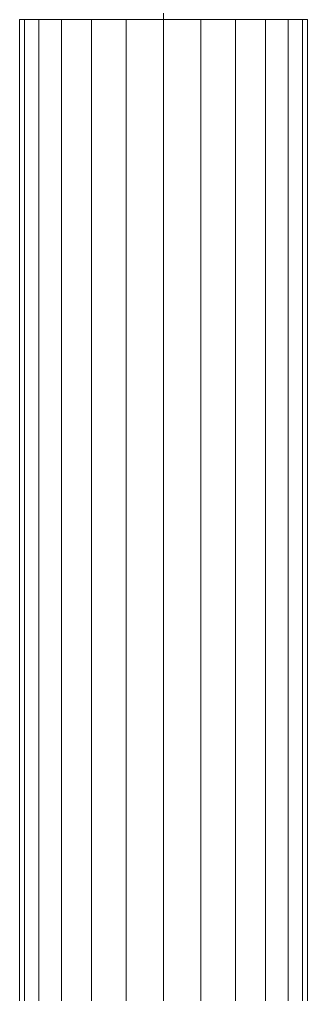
# Model space of a CAD drawing. Header units: inches. Extents: x -3325 to -59, y 5 to 733.
# Drawn here: x -280.44 to -277.56, y 463.03 to 472.75 of the extents above; entities that cross this region are included whole.
import ezdxf

# ---------------------------------------------------------------- set-up
doc = ezdxf.new("R2010")
doc.units = ezdxf.units.IN
doc.header["$MEASUREMENT"] = 0
doc.layers.add('P-PIPE', color=10, linetype='Continuous', lineweight=9)

msp = doc.modelspace()

# ---------------------------------------------------------------- linework, layer by layer
at = {"layer": 'P-PIPE', "color": 1}
for q in [(-279, 478.7349, 1076), (-279, 322.7349, 1076), (-279, 322.7349, 1076)]:
    msp.add_line((-279, 472.7507, 1076), q, dxfattribs=at)

# ---------------------------------------------------------------- meshes
mesh = msp.add_polyface(dxfattribs=at)
corners = [(-280.4375, 472.7507, 1076), (-280.3885, 472.7507, 1076.372), (-280.2449, 472.7507, 1076.7188), (-280.0165, 472.7507, 1077.0165), (-279.7188, 472.7507, 1077.2449), (-279.372, 472.7507, 1077.3885), (-279, 472.7507, 1077.4375), (-278.628, 472.7507, 1077.3885), (-278.2812, 472.7507, 1077.2449), (-277.9835, 472.7507, 1077.0165), (-277.7551, 472.7507, 1076.7188), (-277.6115, 472.7507, 1076.372), (-277.5625, 472.7507, 1076), (-277.6115, 472.7507, 1075.628), (-277.7551, 472.7507, 1075.2813), (-277.9835, 472.7507, 1074.9836), (-278.2812, 472.7507, 1074.7551), (-278.628, 472.7507, 1074.6115), (-279, 472.7507, 1074.5625), (-279.372, 472.7507, 1074.6115), (-279.7188, 472.7507, 1074.7551), (-280.0165, 472.7507, 1074.9836), (-280.2449, 472.7507, 1075.2813), (-280.3885, 472.7507, 1075.628)]
mesh.append_faces([[corners[k] for k in face] for face in [(13, 10, 11, 12), (16, 13, 14, 15)]], dxfattribs={"vtx0": -1, "color": 1})
mesh.append_faces([[corners[k] for k in face] for face in [(7, 19, 5, 6), (10, 16, 8, 9), (17, 8, 16), (23, 2, 22)]], dxfattribs={"vtx0": -1, "vtx1": -1, "color": 1})
mesh.append_faces([[corners[k] for k in face] for face in [(16, 10, 13)]], dxfattribs={"vtx0": -1, "vtx1": -1, "vtx2": -1, "color": 1})
mesh.append_faces([[corners[k] for k in face] for face in [(1, 2, 23, 0), (21, 22, 20), (18, 19, 17)]], dxfattribs={"vtx1": -1, "color": 1})
mesh.append_faces([[corners[k] for k in face] for face in [(19, 20, 5)]], dxfattribs={"vtx1": -1, "vtx2": -1, "color": 1})
mesh.append_faces([[corners[k] for k in face] for face in [(4, 5, 20, 22), (7, 8, 17, 19)]], dxfattribs={"vtx1": -1, "vtx2": -1, "vtx3": -1, "color": 1})
mesh.append_faces([[corners[k] for k in face] for face in [(2, 3, 4, 22)]], dxfattribs={"vtx2": -1, "vtx3": -1, "color": 1})
mesh = msp.add_polyface(dxfattribs=at)
corners = [(-279, 472.7507, 1077.4375), (-279.372, 472.7507, 1077.3885), (-279.7188, 472.7507, 1077.2449), (-280.0165, 472.7507, 1077.0165), (-280.2449, 472.7507, 1076.7188), (-280.3885, 472.7507, 1076.372), (-280.4375, 472.7507, 1076), (-280.4375, 322.7349, 1076), (-280.3885, 322.7349, 1076.372), (-280.2449, 322.7349, 1076.7188), (-280.0165, 322.7349, 1077.0165), (-279.7188, 322.7349, 1077.2449), (-279.372, 322.7349, 1077.3885), (-279, 322.7349, 1077.4375)]
mesh.append_faces([[corners[k] for k in face] for face in [(8, 9, 4, 5), (3, 4, 9, 10), (11, 12, 1, 2), (2, 3, 10, 11)]], dxfattribs={"vtx1": -1, "vtx3": -1, "color": 1})
mesh.append_faces([[corners[k] for k in face] for face in [(6, 7, 8, 5)]], dxfattribs={"vtx2": -1, "color": 1})
mesh.append_faces([[corners[k] for k in face] for face in [(12, 13, 0, 1)]], dxfattribs={"vtx3": -1, "color": 1})
mesh = msp.add_polyface(dxfattribs=at)
corners = [(-280.4375, 472.7507, 1076), (-280.3885, 472.7507, 1075.628), (-280.2449, 472.7507, 1075.2813), (-280.0165, 472.7507, 1074.9836), (-279.7188, 472.7507, 1074.7551), (-279.372, 472.7507, 1074.6115), (-279, 472.7507, 1074.5625), (-279, 322.7349, 1074.5625), (-279.372, 322.7349, 1074.6115), (-279.7188, 322.7349, 1074.7551), (-280.0165, 322.7349, 1074.9836), (-280.2449, 322.7349, 1075.2813), (-280.3885, 322.7349, 1075.628), (-280.4375, 322.7349, 1076)]
mesh.append_faces([[corners[k] for k in face] for face in [(7, 8, 5, 6)]], dxfattribs={"vtx1": -1, "color": 1})
mesh.append_faces([[corners[k] for k in face] for face in [(8, 9, 4, 5), (3, 4, 9, 10), (11, 12, 1, 2), (2, 3, 10, 11)]], dxfattribs={"vtx1": -1, "vtx3": -1, "color": 1})
mesh.append_faces([[corners[k] for k in face] for face in [(12, 13, 0, 1)]], dxfattribs={"vtx3": -1, "color": 1})
mesh = msp.add_polyface(dxfattribs=at)
corners = [(-277.5625, 472.7507, 1076), (-277.6115, 472.7507, 1076.372), (-277.7551, 472.7507, 1076.7188), (-277.9835, 472.7507, 1077.0165), (-278.2812, 472.7507, 1077.2449), (-278.628, 472.7507, 1077.3885), (-279, 472.7507, 1077.4375), (-279, 322.7349, 1077.4375), (-278.628, 322.7349, 1077.3885), (-278.2812, 322.7349, 1077.2449), (-277.9835, 322.7349, 1077.0165), (-277.7551, 322.7349, 1076.7188), (-277.6115, 322.7349, 1076.372), (-277.5625, 322.7349, 1076)]
mesh.append_faces([[corners[k] for k in face] for face in [(7, 8, 5, 6)]], dxfattribs={"vtx1": -1, "color": 1})
mesh.append_faces([[corners[k] for k in face] for face in [(8, 9, 4, 5), (3, 4, 9, 10), (11, 12, 1, 2), (2, 3, 10, 11)]], dxfattribs={"vtx1": -1, "vtx3": -1, "color": 1})
mesh.append_faces([[corners[k] for k in face] for face in [(12, 13, 0, 1)]], dxfattribs={"vtx3": -1, "color": 1})
mesh = msp.add_polyface(dxfattribs=at)
corners = [(-279, 472.7507, 1074.5625), (-278.628, 472.7507, 1074.6115), (-278.2812, 472.7507, 1074.7551), (-277.9835, 472.7507, 1074.9836), (-277.7551, 472.7507, 1075.2813), (-277.6115, 472.7507, 1075.628), (-277.5625, 472.7507, 1076), (-277.5625, 322.7349, 1076), (-277.6115, 322.7349, 1075.628), (-277.7551, 322.7349, 1075.2813), (-277.9835, 322.7349, 1074.9836), (-278.2812, 322.7349, 1074.7551), (-278.628, 322.7349, 1074.6115), (-279, 322.7349, 1074.5625)]
mesh.append_faces([[corners[k] for k in face] for face in [(7, 8, 5, 6)]], dxfattribs={"vtx1": -1, "color": 1})
mesh.append_faces([[corners[k] for k in face] for face in [(8, 9, 4, 5), (3, 4, 9, 10), (11, 12, 1, 2), (2, 3, 10, 11)]], dxfattribs={"vtx1": -1, "vtx3": -1, "color": 1})
mesh.append_faces([[corners[k] for k in face] for face in [(12, 13, 0, 1)]], dxfattribs={"vtx3": -1, "color": 1})

doc.saveas('drawing.dxf')
